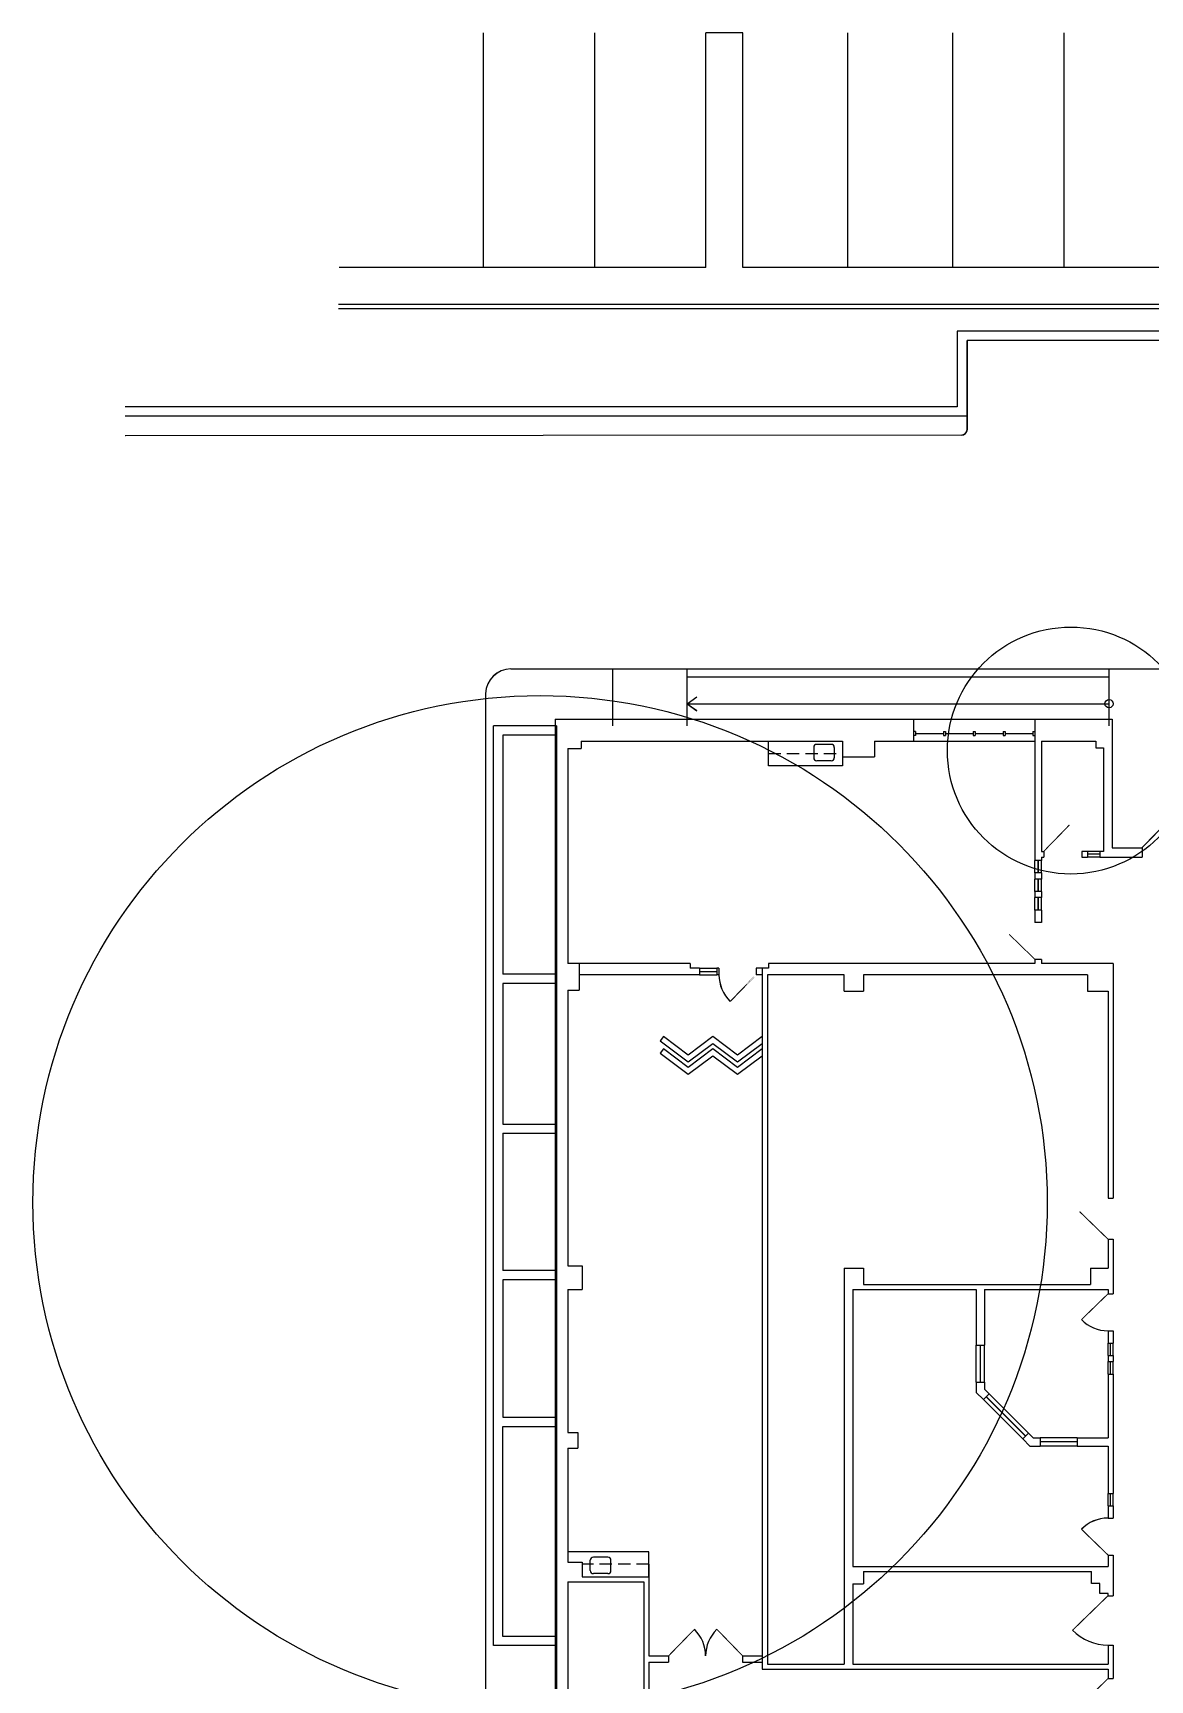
# Model space of a CAD drawing. Extents: x 768 to 5193, y 49 to 3217.
# Drawn here: x 939 to 2025, y 1616 to 3217 of the extents above; entities that cross this region are included whole.
import ezdxf

# ---------------------------------------------------------------- set-up
doc = ezdxf.new("R2010")
doc.units = 0
doc.header["$LTSCALE"] = 96
doc.header["$MEASUREMENT"] = 0
doc.linetypes.add('DASHED4', pattern=[0.1875, 0.125, -0.0625])
doc.linetypes.add('HIDDEN2', pattern=[0.1875, 0.125, -0.0625])
doc.layers.get('0').update_dxf_attribs({"linetype": 'CONTINUOUS'})
for name, color, linetype in [('A-CASE-EXST', 30, 'CONTINUOUS'), ('A-CASE-OVHD', 1, 'HIDDEN2'), ('A-CASE-OVHD-EXST', 34, 'DASHED4'), ('A-DOOR', 2, 'CONTINUOUS'), ('A-DOOR-EXST', 8, 'CONTINUOUS'), ('A-FLOR-CASE', 3, 'CONTINUOUS'), ('A-GLAZ', 2, 'CONTINUOUS'), ('A-GLAZ-EXST', 30, 'CONTINUOUS'), ('A-GLAZ-SILL-EXST', 34, 'CONTINUOUS'), ('A-ROOF', 1, 'CONTINUOUS'), ('A-ROOF-BELOW-EXST', 34, 'CONTINUOUS'), ('A-SITE-PRKG-EXST', 34, 'CONTINUOUS'), ('A-WALL-EXST', 7, 'CONTINUOUS'), ('A-WALL-FULL', 6, 'CONTINUOUS'), ('A-WALL-PRHT-EXST', 30, 'CONTINUOUS'), ('A-WALL-SILL', 1, 'CONTINUOUS'), ('C-PKNG', 2, 'CONTINUOUS'), ('L-EXTERIOR', 8, 'CONTINUOUS'), ('P-FIXT', 3, 'CONTINUOUS'), ('P-FIXT-EXST', 34, 'CONTINUOUS'), ('RED MARKUP', 1, 'CONTINUOUS')]:
    doc.layers.add(name, color=color, linetype=linetype)

# ---------------------------------------------------------------- blocks, each defined once
blk = doc.blocks.new('All')
at = {"layer": 'A-CASE-EXST'}
for points in [[(634.7, 1745.1), (634.7, 1736.1), (562.7, 1736.1), (562.7, 1760.1)], [(446.7, 948.1), (446.7, 972.1), (367.7, 972.1)]]:
    blk.add_lwpolyline(points, dxfattribs=at)
at = {"layer": 'A-CASE-OVHD-EXST'}
for p, q in [((562.7, 1748.1), (562.7, 1760.1)), ((446.7, 960.1), (446.7, 948.1))]:
    blk.add_line(p, q, dxfattribs=at)
for points in [[(562.7, 1748.1), (634.7, 1748.1)], [(446.7, 960.1), (381.7, 960.1)]]:
    blk.add_lwpolyline(points, dxfattribs=at)
at = {"layer": 'A-DOOR-EXST'}
for points, const_width in [([(925.7, 1656.6), (956.4, 1688.1)], 1.22), ([(892.7, 1223.1), (866.9, 1198)], 1), ([(892.7, 969.1), (866.9, 994.1)], 1), ([(892.7, 929.6), (858.3, 896.1)], 1), ([(465.7, 871.1), (490.8, 896.9)], 1), ([(537.7, 871.1), (512.7, 896.9)], 1), ([(892.7, 849.1), (858.3, 815.6)], 1)]:
    blk.add_lwpolyline(points, dxfattribs=dict(at, const_width=const_width))
for points, format in [([(867.2, 1653.1, 0, 0, 0.223648), (855.2, 1678.7, 0.925, 0.925, 0), (830.2, 1653.1, 0, 0, 0)], "xyseb"), ([(821.7, 1584.1, 0, 0, 0.223648), (796.8, 1572.3, 0.9, 0.9, 0), (821.7, 1548.1, 0, 0, 0)], "xyseb"), ([(514.7, 1533.1, 0.202787), (525.7, 1507.2, 0.202787)], "xyb"), ([(892.7, 1316.1, 0, 0, 0.223648), (865, 1303, 1, 1, 0), (892.7, 1276.1, 0, 0, 0)], "xyseb"), ([(866.9, 1198, 0.202787), (892.7, 1187.1)], "xyb"), ([(892.7, 1005.1, 0.202787), (866.9, 994.1)], "xyb")]:
    blk.add_lwpolyline(points, format=format, dxfattribs=at)
at = {"layer": 'A-DOOR-EXST', "const_width": 1}
blk.add_lwpolyline([(550.7, 1533.1), (525.7, 1507.2)], close=True, dxfattribs=at)
at = {"layer": 'A-DOOR-EXST'}
for centre, radius, start, end in [((465.7, 871.1), 36, 0, 45.8535), ((537.7, 871.1), 36, 134.1465, 180), ((892.7, 929.6), 48, 224.1465, 270)]:
    blk.add_arc(centre, radius, start, end, dxfattribs=at)
at = {"layer": 'A-GLAZ-EXST'}
for p, q in [((705.7, 1769.6), (703.7, 1769.6)), ((705.7, 1765.6), (703.7, 1765.6)), ((705.7, 1769.6), (705.7, 1765.6)), ((705.7, 1767.6), (732.7, 1767.6)), ((732.7, 1769.6), (732.7, 1765.6)), ((732.7, 1769.6), (734.7, 1769.6)), ((732.7, 1765.6), (734.7, 1765.6)), ((734.7, 1769.6), (734.7, 1765.6)), ((734.7, 1767.6), (761.7, 1767.6)), ((761.7, 1769.6), (761.7, 1765.6)), ((761.7, 1769.6), (763.7, 1769.6)), ((761.7, 1765.6), (763.7, 1765.6)), ((763.7, 1769.6), (763.7, 1765.6)), ((763.7, 1767.6), (790.7, 1767.6)), ((790.7, 1769.6), (790.7, 1765.6)), ((790.7, 1769.6), (792.7, 1769.6)), ((790.7, 1765.6), (792.7, 1765.6)), ((792.7, 1769.6), (792.7, 1765.6)), ((792.7, 1767.6), (819.7, 1767.6)), ((819.7, 1769.6), (819.7, 1765.6)), ((819.7, 1769.6), (821.7, 1769.6)), ((819.7, 1765.6), (821.7, 1765.6)), ((884.7, 1650.3), (872.7, 1650.3)), ((825, 1632.1), (825, 1644.1)), ((825, 1614.1), (825, 1626.1)), ((825, 1596.1), (825, 1608.1)), ((495.7, 1536.3), (512.7, 1536.3)), ((768.7, 1137.1), (768.7, 1173.1)), ((895.2, 1163.1), (895.2, 1175.1)), ((895.2, 1145.1), (895.2, 1157.1)), ((812.7, 1084.8), (774.5, 1123)), ((862.7, 1079.1), (826.7, 1079.1)), ((895.2, 1017.1), (895.2, 1029.1))]:
    blk.add_line(p, q, dxfattribs=at)
at = {"layer": 'A-GLAZ-SILL-EXST'}
for p, q in [((703.7, 1781.5), (821.7, 1781.5)), ((703.7, 1760.1), (821.7, 1760.1)), ((884.7, 1653.1), (872.7, 1653.1)), ((821.7, 1632.1), (821.7, 1644.1)), ((828.2, 1632.1), (828.2, 1644.1)), ((884.7, 1647.6), (872.7, 1647.6)), ((821.7, 1614.1), (821.7, 1626.1)), ((828.2, 1614.1), (828.2, 1626.1)), ((821.7, 1596.1), (821.7, 1608.1)), ((828.2, 1596.1), (828.2, 1608.1)), ((495.7, 1539.6), (512.7, 1539.6)), ((495.7, 1533.1), (512.7, 1533.1)), ((764.7, 1137.1), (764.7, 1173.1)), ((772.7, 1137.1), (772.7, 1173.1)), ((892.7, 1163.1), (892.7, 1175.1)), ((897.7, 1163.1), (897.7, 1175.1)), ((892.7, 1145.1), (892.7, 1157.1)), ((897.7, 1145.1), (897.7, 1157.1)), ((815.5, 1087.6), (777.3, 1125.8)), ((809.8, 1082), (771.7, 1120.2)), ((862.7, 1083.1), (826.7, 1083.1)), ((862.7, 1075.1), (826.7, 1075.1)), ((892.7, 1017.1), (892.7, 1029.1)), ((897.7, 1017.1), (897.7, 1029.1))]:
    blk.add_line(p, q, dxfattribs=at)
at = {"layer": 'A-ROOF-BELOW-EXST'}
for p, q in [((312.5, 1830.6), (1199, 1830.6)), ((411.7, 1775.1), (411.7, 1830.6)), ((483.7, 1775.1), (483.7, 1830.6)), ((893.7, 1775.1), (893.7, 1830.6)), ((483.7, 1822.6), (893.7, 1822.6)), ((287.7, 1806.6), (287.7, 804)), ((483.7, 1796.6), (493.3, 1803.3)), ((483.7, 1796.6), (893.7, 1796.6)), ((483.7, 1796.6), (493.3, 1789.8)), ((295.7, 881.1), (295.7, 1775.1)), ((356.7, 1775.1), (295.7, 1775.1)), ((304.7, 1766.1), (304.7, 1533.6)), ((356.7, 1766.1), (304.7, 1766.1)), ((356.7, 1533.6), (304.7, 1533.6)), ((356.7, 1524.6), (304.7, 1524.6)), ((304.7, 1524.6), (304.7, 1388.1)), ((304.7, 1388.1), (356.7, 1388.1)), ((304.7, 1379.1), (356.7, 1379.1)), ((304.7, 1379.1), (304.7, 1245.6)), ((356.7, 1245.6), (304.7, 1245.6)), ((356.7, 1236.6), (304.7, 1236.6)), ((304.7, 1236.6), (304.7, 1103.1)), ((304.7, 1103.1), (356.7, 1103.1)), ((304.7, 1094.1), (356.7, 1094.1)), ((304.7, 890.1), (304.7, 1094.1)), ((356.7, 881.1), (295.7, 881.1)), ((356.7, 890.1), (304.7, 890.1))]:
    blk.add_line(p, q, dxfattribs=at)
blk.add_circle((893.7, 1796.6), 4, dxfattribs=at)
blk.add_arc((313.1, 1805.2), 25.3, 91.2457, 176.9915, dxfattribs=at)
at = {"layer": 'A-SITE-PRKG-EXST'}
for p, q in [((286, 2220.6), (286, 2448.6)), ((394, 2220.6), (394, 2448.6)), ((502, 2220.6), (502, 2448.6)), ((538, 2448.6), (502, 2448.6)), ((538, 2220.6), (538, 2448.6)), ((640, 2220.6), (640, 2448.6)), ((742, 2220.6), (742, 2448.6)), ((850, 2220.6), (850, 2448.6)), ((502, 2220.6), (145.7, 2220.6)), ((1108, 2220.6), (538, 2220.6)), ((1108, 2184.6), (145, 2184.6)), ((1108, 2180.6), (145, 2180.6))]:
    blk.add_line(p, q, dxfattribs=at)
at = {"layer": 'A-WALL-EXST'}
for p, q in [((1195.7, 2158.6), (746.2, 2158.6)), ((746.2, 2158.6), (746.2, 2085.1)), ((1195.7, 2149.6), (756, 2149.6)), ((756, 2063.6), (756, 2149.6)), ((746.2, 2085.1), (-62.1, 2085.1)), ((756, 2076.1), (-62, 2076.1)), ((750, 2057.6), (-62, 2057)), ((355.5, 1781.5), (355.5, 652.2)), ((355.5, 1781.5), (703.7, 1781.5)), ((703.7, 1781.5), (703.7, 1760.1)), ((821.7, 1781.5), (821.7, 1644.1)), ((821.7, 1781.5), (896.7, 1781.5)), ((896.7, 1781.5), (896.7, 1656.6)), ((367.7, 1753.1), (380.7, 1753.1)), ((367.7, 1753.1), (367.7, 1544.1)), ((380.7, 1760.1), (380.7, 1753.1)), ((380.7, 1760.1), (634.7, 1760.1)), ((634.7, 1760.1), (634.7, 1745.1)), ((665.7, 1760.1), (665.7, 1745.1)), ((665.7, 1760.1), (703.7, 1760.1)), ((828.2, 1760.1), (828.2, 1653.1)), ((828.2, 1760.1), (880.8, 1760.1)), ((880.8, 1760.1), (880.8, 1753.6)), ((880.8, 1753.6), (888.2, 1753.6)), ((888.2, 1753.6), (888.2, 1653.1)), ((634.7, 1745.1), (665.7, 1745.1)), ((828.2, 1653.1), (830.2, 1653.1)), ((830.2, 1653.1), (830.2, 1647.6)), ((867.2, 1653.1), (867.2, 1647.6)), ((872.7, 1653.1), (867.2, 1653.1)), ((872.7, 1653.1), (872.7, 1647.6)), ((884.7, 1653.1), (884.7, 1647.6)), ((888.2, 1653.1), (884.7, 1653.1)), ((896.7, 1656.6), (925.7, 1656.6)), ((925.7, 1656.6), (925.7, 1647.6)), ((828.2, 1644.1), (821.7, 1644.1)), ((828.2, 1647.6), (830.2, 1647.6)), ((828.2, 1647.6), (828.2, 1644.1)), ((867.2, 1647.6), (872.7, 1647.6)), ((884.7, 1647.6), (925.7, 1647.6)), ((828.2, 1632.1), (821.7, 1632.1)), ((821.7, 1632.1), (821.7, 1626.1)), ((828.2, 1626.1), (821.7, 1626.1)), ((828.2, 1632.1), (828.2, 1626.1)), ((828.2, 1614.1), (821.7, 1614.1)), ((821.7, 1614.1), (821.7, 1608.1)), ((828.2, 1608.1), (821.7, 1608.1)), ((828.2, 1614.1), (828.2, 1608.1)), ((828.2, 1596.1), (821.7, 1596.1)), ((821.7, 1596.1), (821.7, 1584.1)), ((828.2, 1596.1), (828.2, 1584.1)), ((828.2, 1584.1), (821.7, 1584.1)), ((378.7, 1544.1), (367.7, 1544.1)), ((378.7, 1544.1), (378.7, 1518.1)), ((486.7, 1544.1), (378.7, 1544.1)), ((486.7, 1544.1), (486.7, 1539.6)), ((495.7, 1539.6), (486.7, 1539.6)), ((495.7, 1539.6), (495.7, 1533.1)), ((512.7, 1539.6), (512.7, 1533.1)), ((514.7, 1539.6), (512.7, 1539.6)), ((514.7, 1539.6), (514.7, 1533.1)), ((550.7, 1539.6), (550.7, 1533.1)), ((556.7, 1539.6), (550.7, 1539.6)), ((556.7, 1539.6), (556.7, 858.1)), ((562.7, 1539.6), (556.7, 1539.6)), ((562.7, 1544.1), (562.7, 1539.6)), ((821.7, 1544.1), (562.7, 1544.1)), ((828.2, 1548.1), (821.7, 1548.1)), ((821.7, 1548.1), (821.7, 1544.1)), ((828.2, 1548.1), (828.2, 1544.1)), ((897.7, 1544.1), (828.2, 1544.1)), ((897.7, 1544.1), (897.7, 1316.1)), ((495.7, 1533.1), (378.7, 1533.1)), ((514.7, 1533.1), (512.7, 1533.1)), ((556.7, 1533.1), (550.7, 1533.1)), ((561.7, 1533.1), (561.7, 863.1)), ((636.2, 1533.1), (561.7, 1533.1)), ((636.2, 1517.1), (636.2, 1533.1)), ((655.2, 1533.1), (655.2, 1517.1)), ((872.7, 1533.1), (655.2, 1533.1)), ((872.7, 1533.1), (872.7, 1517.1)), ((367.7, 1518.1), (378.7, 1518.1)), ((367.7, 1518.1), (367.7, 1250.1)), ((636.2, 1517.1), (655.2, 1517.1)), ((872.7, 1517.1), (892.7, 1517.1)), ((892.7, 1517.1), (892.7, 1316.1)), ((892.7, 1316.1), (897.7, 1316.1)), ((892.7, 1276.1), (897.7, 1276.1)), ((892.7, 1276.1), (892.7, 1248.1)), ((897.7, 1276.1), (897.7, 1223.1)), ((367.7, 1250.1), (381.7, 1250.1)), ((381.7, 1250.1), (381.7, 1227.1)), ((636.2, 1248.1), (655.2, 1248.1)), ((636.2, 1248.1), (636.2, 863.1)), ((655.2, 1248.1), (655.2, 1232.1)), ((875.7, 1248.1), (875.7, 1232.1)), ((875.7, 1248.1), (892.7, 1248.1)), ((367.7, 1227.1), (381.7, 1227.1)), ((367.7, 1227.1), (367.7, 1088.1)), ((644.7, 1227.1), (764.7, 1227.1)), ((644.7, 1227.1), (644.7, 958.1)), ((655.2, 1232.1), (875.7, 1232.1)), ((764.7, 1227.1), (764.7, 1173.1)), ((772.7, 1227.1), (772.7, 1173.1)), ((772.7, 1227.1), (892.7, 1227.1)), ((892.7, 1227.1), (892.7, 1223.1)), ((892.7, 1223.1), (897.7, 1223.1)), ((892.7, 1187.1), (897.7, 1187.1)), ((892.7, 1187.1), (892.7, 1175.1)), ((897.7, 1187.1), (897.7, 1175.1)), ((764.7, 1173.1), (772.7, 1173.1)), ((892.7, 1175.1), (897.7, 1175.1)), ((892.7, 1163.1), (897.7, 1163.1)), ((892.7, 1163.1), (892.7, 1157.1)), ((892.7, 1157.1), (897.7, 1157.1)), ((897.7, 1163.1), (897.7, 1157.1)), ((764.7, 1137.1), (772.7, 1137.1)), ((764.7, 1137.1), (764.7, 1127.1)), ((772.7, 1137.1), (772.7, 1130.4)), ((892.7, 1145.1), (897.7, 1145.1)), ((892.7, 1145.1), (892.7, 1083.1)), ((897.7, 1145.1), (897.7, 1029.1)), ((771.7, 1120.2), (764.7, 1127.1)), ((777.3, 1125.8), (771.7, 1120.2)), ((777.3, 1125.8), (772.7, 1130.4)), ((367.7, 1088.1), (377.7, 1088.1)), ((367.7, 1073.1), (377.7, 1073.1)), ((367.7, 1073.1), (367.7, 962.1)), ((377.7, 1088.1), (377.7, 1073.1)), ((815.5, 1087.6), (809.8, 1082)), ((816.7, 1075.1), (809.8, 1082)), ((820.1, 1083.1), (815.5, 1087.6)), ((816.7, 1075.1), (826.7, 1075.1)), ((820.1, 1083.1), (826.7, 1083.1)), ((826.7, 1083.1), (826.7, 1075.1)), ((862.7, 1083.1), (892.7, 1083.1)), ((862.7, 1083.1), (862.7, 1075.1)), ((862.7, 1075.1), (892.7, 1075.1)), ((892.7, 1075.1), (892.7, 1029.1)), ((892.7, 1029.1), (897.7, 1029.1)), ((892.7, 1017.1), (897.7, 1017.1)), ((892.7, 1017.1), (892.7, 1005.1)), ((897.7, 1017.1), (897.7, 1005.1)), ((892.7, 1005.1), (897.7, 1005.1)), ((367.7, 962.1), (381.7, 962.1)), ((381.7, 962.1), (381.7, 948.1)), ((892.7, 969.1), (897.7, 969.1)), ((892.7, 969.1), (892.7, 958.1)), ((897.7, 969.1), (897.7, 929.6)), ((381.7, 948.1), (446.7, 948.1)), ((446.7, 948.1), (446.7, 871.1)), ((644.7, 958.1), (892.7, 958.1)), ((655.2, 953.1), (655.2, 941.1)), ((655.2, 953.1), (876.7, 953.1)), ((367.7, 943.1), (367.7, 763.6)), ((367.7, 943.1), (441.7, 943.1)), ((441.7, 943.1), (441.7, 837.6)), ((644.7, 941.1), (655.2, 941.1)), ((644.7, 941.1), (644.7, 863.1)), ((892.7, 929.6), (897.7, 929.6)), ((892.7, 881.6), (892.7, 863.1)), ((892.7, 881.6), (897.7, 881.6)), ((897.7, 881.6), (897.7, 849.1)), ((446.7, 871.1), (465.7, 871.1)), ((446.7, 865.1), (465.7, 865.1)), ((446.7, 865.1), (446.7, 837.6)), ((465.7, 871.1), (465.7, 865.1)), ((537.7, 871.1), (537.7, 865.1)), ((537.7, 871.1), (556.7, 871.1)), ((537.7, 865.1), (556.7, 865.1)), ((556.7, 858.1), (892.7, 858.1)), ((561.7, 863.1), (636.2, 863.1)), ((644.7, 863.1), (892.7, 863.1)), ((892.7, 858.1), (892.7, 849.1)), ((892.7, 849.1), (897.7, 849.1))]:
    blk.add_line(p, q, dxfattribs=at)
blk.add_lwpolyline([(892.7, 929.6), (892.7, 931.6), (884.7, 931.6), (884.7, 941.6), (876.7, 941.6), (876.7, 953.1)], dxfattribs=at)
blk.add_arc((750, 2063.6), 6, 270, 0, dxfattribs=at)
at = {"layer": 'A-WALL-PRHT-EXST'}
blk.add_lwpolyline([(556.7, 1461.1), (532.7, 1443.1), (508.7, 1461.1), (484.7, 1443.1), (460.7, 1461.1), (457.6, 1456.9), (484.7, 1436.5), (508.7, 1454.5), (532.7, 1436.5), (556.7, 1454.5)], dxfattribs=at)
at = {"layer": 'P-FIXT-EXST'}
for p, q in [((606.7, 1754.1), (606.7, 1744.1)), ((623.7, 1757.1), (609.7, 1757.1)), ((626.7, 1754.1), (626.7, 1744.1)), ((623.7, 1741.1), (609.7, 1741.1)), ((389.7, 954.1), (389.7, 964.1)), ((406.7, 967.1), (392.7, 967.1)), ((409.7, 954.1), (409.7, 964.1)), ((406.7, 951.1), (392.7, 951.1))]:
    blk.add_line(p, q, dxfattribs=at)
for centre, start, end in [((609.7, 1754.1), 90, 180), ((623.7, 1754.1), 0, 90), ((609.7, 1744.1), 180, 270), ((623.7, 1744.1), 270, 0), ((392.7, 964.1), 90, 180), ((406.7, 964.1), 0, 90), ((392.7, 954.1), 180, 270), ((406.7, 954.1), 270, 0)]:
    blk.add_arc(centre, 3, start, end, dxfattribs=at)

msp = doc.modelspace()

# ---------------------------------------------------------------- linework, layer by layer
at = {"layer": 'A-CASE-OVHD'}
for p, q in [((1654, 2516.3), (1654, 2528.3)), ((1538, 1728.3), (1538, 1716.3))]:
    msp.add_line(p, q, dxfattribs=at)
for points in [[(1654, 2516.3), (1726, 2516.3)], [(1538, 1728.3), (1473, 1728.3)]]:
    msp.add_lwpolyline(points, dxfattribs=at)
at = {"layer": 'A-DOOR'}
for points, const_width in [([(2017, 2424.8), (2047.6, 2456.4)], 1.22), ([(1984, 1991.3), (1958.2, 1966.2)], 1), ([(1984, 1737.3), (1958.2, 1762.4)], 1), ([(1984, 1697.8), (1949.6, 1664.4)], 1), ([(1984, 1617.3), (1949.6, 1583.9)], 1)]:
    msp.add_lwpolyline(points, dxfattribs=dict(at, const_width=const_width))
for points, format in [([(1958.5, 2421.3, 0, 0, 0.223648), (1946.4, 2447, 0.925, 0.925, 0), (1921.5, 2421.3, 0, 0, 0)], "xyseb"), ([(1913, 2352.3, 0, 0, 0.223648), (1888, 2340.6, 0.9, 0.9, 0), (1913, 2316.3, 0, 0, 0)], "xyseb"), ([(1606, 2301.3, 0.202787), (1616.9, 2275.5, 0.202787)], "xyb"), ([(1984, 2084.3, 0, 0, 0.223648), (1956.3, 2071.2, 1, 1, 0), (1984, 2044.3, 0, 0, 0)], "xyseb"), ([(1958.2, 1966.2, 0.202787), (1984, 1955.3)], "xyb"), ([(1984, 1773.3, 0.202787), (1958.2, 1762.4)], "xyb")]:
    msp.add_lwpolyline(points, format=format, dxfattribs=at)
at = {"layer": 'A-DOOR', "const_width": 1}
msp.add_lwpolyline([(1642, 2301.3), (1616.9, 2275.5)], close=True, dxfattribs=at)
at = {"layer": 'A-DOOR'}
msp.add_arc((1984, 1697.8), 48, 224.1465, 270, dxfattribs=at)
at = {"layer": 'A-FLOR-CASE'}
for points in [[(1726, 2513.3), (1726, 2504.3), (1654, 2504.3), (1654, 2528.3)], [(1538, 1716.3), (1538, 1740.3), (1459, 1740.3)]]:
    msp.add_lwpolyline(points, dxfattribs=at)
at = {"layer": 'A-GLAZ'}
for p, q in [((1797, 2537.8), (1795, 2537.8)), ((1797, 2533.8), (1795, 2533.8)), ((1797, 2537.8), (1797, 2533.8)), ((1797, 2535.8), (1824, 2535.8)), ((1824, 2537.8), (1824, 2533.8)), ((1824, 2537.8), (1826, 2537.8)), ((1824, 2533.8), (1826, 2533.8)), ((1826, 2537.8), (1826, 2533.8)), ((1826, 2535.8), (1853, 2535.8)), ((1853, 2537.8), (1853, 2533.8)), ((1853, 2537.8), (1855, 2537.8)), ((1853, 2533.8), (1855, 2533.8)), ((1855, 2537.8), (1855, 2533.8)), ((1855, 2535.8), (1882, 2535.8)), ((1882, 2537.8), (1882, 2533.8)), ((1882, 2537.8), (1884, 2537.8)), ((1882, 2533.8), (1884, 2533.8)), ((1884, 2537.8), (1884, 2533.8)), ((1884, 2535.8), (1911, 2535.8)), ((1911, 2537.8), (1911, 2533.8)), ((1911, 2537.8), (1913, 2537.8)), ((1911, 2533.8), (1913, 2533.8)), ((1976, 2418.6), (1964, 2418.6)), ((1916.2, 2400.3), (1916.2, 2412.3)), ((1916.2, 2382.3), (1916.2, 2394.3)), ((1916.2, 2364.3), (1916.2, 2376.3)), ((1587, 2304.6), (1604, 2304.6)), ((1860, 1905.3), (1860, 1941.3)), ((1986.5, 1931.3), (1986.5, 1943.3)), ((1986.5, 1913.3), (1986.5, 1925.3)), ((1903.9, 1853), (1865.7, 1891.2)), ((1954, 1847.3), (1918, 1847.3)), ((1986.5, 1785.3), (1986.5, 1797.3))]:
    msp.add_line(p, q, dxfattribs=at)
at = {"layer": 'A-ROOF'}
for p, q in [((1387, 1649.3), (1387, 2543.3)), ((1448, 2543.3), (1387, 2543.3)), ((1396, 2534.3), (1396, 2301.8)), ((1448, 2534.3), (1396, 2534.3)), ((1448, 2301.8), (1396, 2301.8)), ((1448, 2292.8), (1396, 2292.8)), ((1396, 2292.8), (1396, 2156.3)), ((1396, 2156.3), (1448, 2156.3)), ((1396, 2147.3), (1448, 2147.3)), ((1396, 2147.3), (1396, 2013.8)), ((1448, 2013.8), (1396, 2013.8)), ((1448, 2004.8), (1396, 2004.8)), ((1396, 2004.8), (1396, 1871.3)), ((1396, 1871.3), (1448, 1871.3)), ((1396, 1862.3), (1448, 1862.3)), ((1396, 1658.3), (1396, 1862.3)), ((1448, 1649.3), (1387, 1649.3)), ((1448, 1658.3), (1396, 1658.3))]:
    msp.add_line(p, q, dxfattribs=at)
at = {"layer": 'A-WALL-FULL'}
for p, q in [((2287, 2926.8), (1837.5, 2926.8)), ((1837.5, 2926.8), (1837.5, 2853.3)), ((2287, 2917.8), (1847.2, 2917.8)), ((1847.2, 2831.9), (1847.2, 2917.8)), ((1837.5, 2853.3), (1029.2, 2853.3)), ((1847.2, 2844.3), (1029.2, 2844.3)), ((1841.2, 2825.9), (1029.2, 2825.3)), ((1446.8, 2549.8), (1795, 2549.8)), ((1913, 2549.8), (1988, 2549.8)), ((1988, 2549.8), (1988, 2424.8)), ((1448, 2543.3), (1448, 1421.3)), ((1795, 2543.3), (1795, 2528.3)), ((1913, 2543.3), (1913, 2412.3)), ((1459, 2521.3), (1472, 2521.3)), ((1459, 2521.3), (1459, 2312.3)), ((1472, 2528.3), (1472, 2521.3)), ((1472, 2528.3), (1726, 2528.3)), ((1726, 2528.3), (1726, 2513.3)), ((1757, 2528.3), (1757, 2513.3)), ((1757, 2528.3), (1795, 2528.3)), ((1919.5, 2528.3), (1919.5, 2421.3)), ((1919.5, 2528.3), (1972, 2528.3)), ((1972, 2528.3), (1972, 2521.8)), ((1972, 2521.8), (1979.5, 2521.8)), ((1979.5, 2521.8), (1979.5, 2421.3)), ((1726, 2513.3), (1757, 2513.3)), ((1919.5, 2421.3), (1921.5, 2421.3)), ((1921.5, 2421.3), (1921.5, 2415.8)), ((1958.5, 2421.3), (1958.5, 2415.8)), ((1964, 2421.3), (1958.5, 2421.3)), ((1964, 2421.3), (1964, 2415.8)), ((1976, 2421.3), (1976, 2415.8)), ((1979.5, 2421.3), (1976, 2421.3)), ((1988, 2424.8), (2017, 2424.8)), ((2017, 2424.8), (2017, 2415.8)), ((1919.5, 2412.3), (1913, 2412.3)), ((1919.5, 2415.8), (1921.5, 2415.8)), ((1919.5, 2415.8), (1919.5, 2412.3)), ((1958.5, 2415.8), (1964, 2415.8)), ((1976, 2415.8), (2017, 2415.8)), ((1919.5, 2400.3), (1913, 2400.3)), ((1913, 2400.3), (1913, 2394.3)), ((1919.5, 2394.3), (1913, 2394.3)), ((1919.5, 2400.3), (1919.5, 2394.3)), ((1919.5, 2382.3), (1913, 2382.3)), ((1913, 2382.3), (1913, 2376.3)), ((1919.5, 2376.3), (1913, 2376.3)), ((1919.5, 2382.3), (1919.5, 2376.3)), ((1919.5, 2364.3), (1913, 2364.3)), ((1913, 2364.3), (1913, 2352.3)), ((1919.5, 2364.3), (1919.5, 2352.3)), ((1919.5, 2352.3), (1913, 2352.3)), ((1470, 2312.3), (1459, 2312.3)), ((1470, 2312.3), (1470, 2286.3)), ((1578, 2312.3), (1470, 2312.3)), ((1578, 2312.3), (1578, 2307.8)), ((1587, 2307.8), (1578, 2307.8)), ((1587, 2307.8), (1587, 2301.3)), ((1604, 2307.8), (1604, 2301.3)), ((1606, 2307.8), (1604, 2307.8)), ((1606, 2307.8), (1606, 2301.3)), ((1642, 2307.8), (1642, 2301.3)), ((1648, 2307.8), (1642, 2307.8)), ((1648, 2307.8), (1648, 1626.3)), ((1654, 2307.8), (1648, 2307.8)), ((1654, 2312.3), (1654, 2307.8)), ((1913, 2312.3), (1654, 2312.3)), ((1919.5, 2316.3), (1913, 2316.3)), ((1913, 2316.3), (1913, 2312.3)), ((1919.5, 2316.3), (1919.5, 2312.3)), ((1989, 2312.3), (1919.5, 2312.3)), ((1989, 2312.3), (1989, 2084.3)), ((1587, 2301.3), (1470, 2301.3)), ((1606, 2301.3), (1604, 2301.3)), ((1648, 2301.3), (1642, 2301.3)), ((1653, 2301.3), (1653, 1631.3)), ((1727.5, 2301.3), (1653, 2301.3)), ((1727.5, 2285.3), (1727.5, 2301.3)), ((1746.5, 2301.3), (1746.5, 2285.3)), ((1964, 2301.3), (1746.5, 2301.3)), ((1964, 2301.3), (1964, 2285.3)), ((1459, 2286.3), (1470, 2286.3)), ((1459, 2286.3), (1459, 2018.3)), ((1727.5, 2285.3), (1746.5, 2285.3)), ((1964, 2285.3), (1984, 2285.3)), ((1984, 2285.3), (1984, 2084.3)), ((1984, 2084.3), (1989, 2084.3)), ((1984, 2044.3), (1989, 2044.3)), ((1984, 2044.3), (1984, 2016.3)), ((1989, 2044.3), (1989, 1991.3)), ((1459, 2018.3), (1473, 2018.3)), ((1473, 2018.3), (1473, 1995.3)), ((1727.5, 2016.3), (1746.5, 2016.3)), ((1727.5, 2016.3), (1727.5, 1631.3)), ((1746.5, 2016.3), (1746.5, 2000.3)), ((1967, 2016.3), (1967, 2000.3)), ((1967, 2016.3), (1984, 2016.3)), ((1459, 1995.3), (1473, 1995.3)), ((1459, 1995.3), (1459, 1856.3)), ((1736, 1995.3), (1856, 1995.3)), ((1736, 1995.3), (1736, 1726.3)), ((1746.5, 2000.3), (1967, 2000.3)), ((1856, 1995.3), (1856, 1941.3)), ((1864, 1995.3), (1864, 1941.3)), ((1864, 1995.3), (1984, 1995.3)), ((1984, 1995.3), (1984, 1991.3)), ((1984, 1991.3), (1989, 1991.3)), ((1984, 1955.3), (1989, 1955.3)), ((1984, 1955.3), (1984, 1943.3)), ((1989, 1955.3), (1989, 1943.3)), ((1856, 1941.3), (1864, 1941.3)), ((1984, 1943.3), (1989, 1943.3)), ((1984, 1931.3), (1989, 1931.3)), ((1984, 1931.3), (1984, 1925.3)), ((1984, 1925.3), (1989, 1925.3)), ((1989, 1931.3), (1989, 1925.3)), ((1856, 1905.3), (1864, 1905.3)), ((1856, 1905.3), (1856, 1895.3)), ((1864, 1905.3), (1864, 1898.6)), ((1984, 1913.3), (1989, 1913.3)), ((1984, 1913.3), (1984, 1851.3)), ((1989, 1913.3), (1989, 1797.3)), ((1862.9, 1888.4), (1856, 1895.3)), ((1868.6, 1894.1), (1862.9, 1888.4)), ((1868.6, 1894.1), (1864, 1898.6)), ((1459, 1856.3), (1469, 1856.3)), ((1459, 1841.3), (1469, 1841.3)), ((1459, 1841.3), (1459, 1730.3)), ((1469, 1856.3), (1469, 1841.3)), ((1906.7, 1855.9), (1901.1, 1850.2)), ((1908, 1843.3), (1901.1, 1850.2)), ((1911.3, 1851.3), (1906.7, 1855.9)), ((1908, 1843.3), (1918, 1843.3)), ((1911.3, 1851.3), (1918, 1851.3)), ((1918, 1851.3), (1918, 1843.3)), ((1954, 1851.3), (1984, 1851.3)), ((1954, 1851.3), (1954, 1843.3)), ((1954, 1843.3), (1984, 1843.3)), ((1984, 1843.3), (1984, 1797.3)), ((1984, 1797.3), (1989, 1797.3)), ((1984, 1785.3), (1989, 1785.3)), ((1984, 1785.3), (1984, 1773.3)), ((1989, 1785.3), (1989, 1773.3)), ((1984, 1773.3), (1989, 1773.3)), ((1459, 1730.3), (1473, 1730.3)), ((1473, 1730.3), (1473, 1716.3)), ((1984, 1737.3), (1989, 1737.3)), ((1984, 1737.3), (1984, 1726.3)), ((1989, 1737.3), (1989, 1697.8)), ((1473, 1716.3), (1538, 1716.3)), ((1538, 1716.3), (1538, 1639.3)), ((1736, 1726.3), (1984, 1726.3)), ((1746.5, 1721.3), (1746.5, 1709.3)), ((1746.5, 1721.3), (1968, 1721.3)), ((1459, 1711.3), (1459, 1531.8)), ((1459, 1711.3), (1533, 1711.3)), ((1533, 1711.3), (1533, 1605.8)), ((1736, 1709.3), (1746.5, 1709.3)), ((1736, 1709.3), (1736, 1631.3)), ((1984, 1697.8), (1989, 1697.8)), ((1984, 1649.8), (1984, 1631.3)), ((1984, 1649.8), (1989, 1649.8)), ((1989, 1649.8), (1989, 1617.3)), ((1538, 1639.3), (1557, 1639.3)), ((1538, 1633.3), (1557, 1633.3)), ((1538, 1633.3), (1538, 1605.8)), ((1557, 1639.3), (1557, 1633.3)), ((1629, 1639.3), (1629, 1633.3)), ((1629, 1639.3), (1648, 1639.3)), ((1629, 1633.3), (1648, 1633.3)), ((1648, 1626.3), (1984, 1626.3)), ((1653, 1631.3), (1727.5, 1631.3)), ((1736, 1631.3), (1984, 1631.3)), ((1984, 1626.3), (1984, 1617.3)), ((1984, 1617.3), (1989, 1617.3))]:
    msp.add_line(p, q, dxfattribs=at)
for points in [[(1648, 2241.3), (1624, 2223.3), (1600, 2241.3), (1576, 2223.3), (1552, 2241.3), (1548.8, 2237.1), (1576, 2216.7), (1600, 2234.7), (1624, 2216.7), (1648, 2234.7)], [(1984, 1697.8), (1984, 1699.8), (1976, 1699.8), (1976, 1709.8), (1968, 1709.8), (1968, 1721.3)]]:
    msp.add_lwpolyline(points, dxfattribs=at)
msp.add_arc((1841.2, 2831.9), 6, 270, 0, dxfattribs=at)
at = {"layer": 'A-WALL-SILL'}
for p, q in [((1795, 2549.8), (1913, 2549.8)), ((1795, 2528.3), (1913, 2528.3)), ((1976, 2421.3), (1964, 2421.3)), ((1913, 2400.3), (1913, 2412.3)), ((1919.5, 2400.3), (1919.5, 2412.3)), ((1976, 2415.8), (1964, 2415.8)), ((1913, 2382.3), (1913, 2394.3)), ((1919.5, 2382.3), (1919.5, 2394.3)), ((1913, 2364.3), (1913, 2376.3)), ((1919.5, 2364.3), (1919.5, 2376.3)), ((1587, 2307.8), (1604, 2307.8)), ((1587, 2301.3), (1604, 2301.3)), ((1856, 1905.3), (1856, 1941.3)), ((1864, 1905.3), (1864, 1941.3)), ((1984, 1931.3), (1984, 1943.3)), ((1989, 1931.3), (1989, 1943.3)), ((1984, 1913.3), (1984, 1925.3)), ((1989, 1913.3), (1989, 1925.3)), ((1906.7, 1855.9), (1868.6, 1894.1)), ((1901.1, 1850.2), (1862.9, 1888.4)), ((1954, 1851.3), (1918, 1851.3)), ((1954, 1843.3), (1918, 1843.3)), ((1984, 1785.3), (1984, 1797.3)), ((1989, 1785.3), (1989, 1797.3))]:
    msp.add_line(p, q, dxfattribs=at)
at = {"layer": 'C-PKNG'}
for p, q in [((1377.3, 2988.8), (1377.3, 3216.8)), ((1485.3, 2988.8), (1485.3, 3216.8)), ((1593.3, 2988.8), (1593.3, 3216.8)), ((1629.3, 3216.8), (1593.3, 3216.8)), ((1629.3, 2988.8), (1629.3, 3216.8)), ((1731.3, 2988.8), (1731.3, 3216.8)), ((1833.3, 2988.8), (1833.3, 3216.8)), ((1941.3, 2988.8), (1941.3, 3216.8)), ((1593.3, 2988.8), (1236.9, 2988.8)), ((2199.3, 2988.8), (1629.3, 2988.8)), ((2199.3, 2952.8), (1236.3, 2952.8)), ((2199.3, 2948.8), (1236.3, 2948.8))]:
    msp.add_line(p, q, dxfattribs=at)
at = {"layer": 'L-EXTERIOR'}
for p, q in [((1403.8, 2598.8), (2290.2, 2598.8)), ((1503, 2543.3), (1503, 2598.8)), ((1575, 2543.3), (1575, 2598.8)), ((1985, 2543.3), (1985, 2598.8)), ((1575, 2590.8), (1985, 2590.8)), ((1379, 2574.8), (1379, 1572.2)), ((1575, 2564.8), (1584.5, 2571.6)), ((1575, 2564.8), (1985, 2564.8)), ((1575, 2564.8), (1584.5, 2558.1))]:
    msp.add_line(p, q, dxfattribs=at)
msp.add_circle((1985, 2564.8), 4, dxfattribs=at)
msp.add_arc((1404.3, 2573.5), 25.3, 91.2457, 176.9915, dxfattribs=at)
at = {"layer": 'P-FIXT'}
for p, q in [((1698, 2522.3), (1698, 2512.3)), ((1715, 2525.3), (1701, 2525.3)), ((1718, 2522.3), (1718, 2512.3)), ((1715, 2509.3), (1701, 2509.3)), ((1481, 1722.3), (1481, 1732.3)), ((1498, 1735.3), (1484, 1735.3)), ((1501, 1722.3), (1501, 1732.3)), ((1498, 1719.3), (1484, 1719.3))]:
    msp.add_line(p, q, dxfattribs=at)
for centre, start, end in [((1701, 2522.3), 90, 180), ((1715, 2522.3), 0, 90), ((1701, 2512.3), 180, 270), ((1715, 2512.3), 270, 0), ((1484, 1732.3), 90, 180), ((1498, 1732.3), 0, 90), ((1484, 1722.3), 180, 270), ((1498, 1722.3), 270, 0)]:
    msp.add_arc(centre, 3, start, end, dxfattribs=at)
at = {"layer": 'RED MARKUP'}
for centre, radius in [((1947.9, 2519.3), 120), ((1432.2, 2080), 492.7)]:
    msp.add_circle(centre, radius, dxfattribs=at)

# ---------------------------------------------------------------- block references
msp.add_blockref('All', (1091.3, 768.2))

doc.saveas('drawing.dxf')
